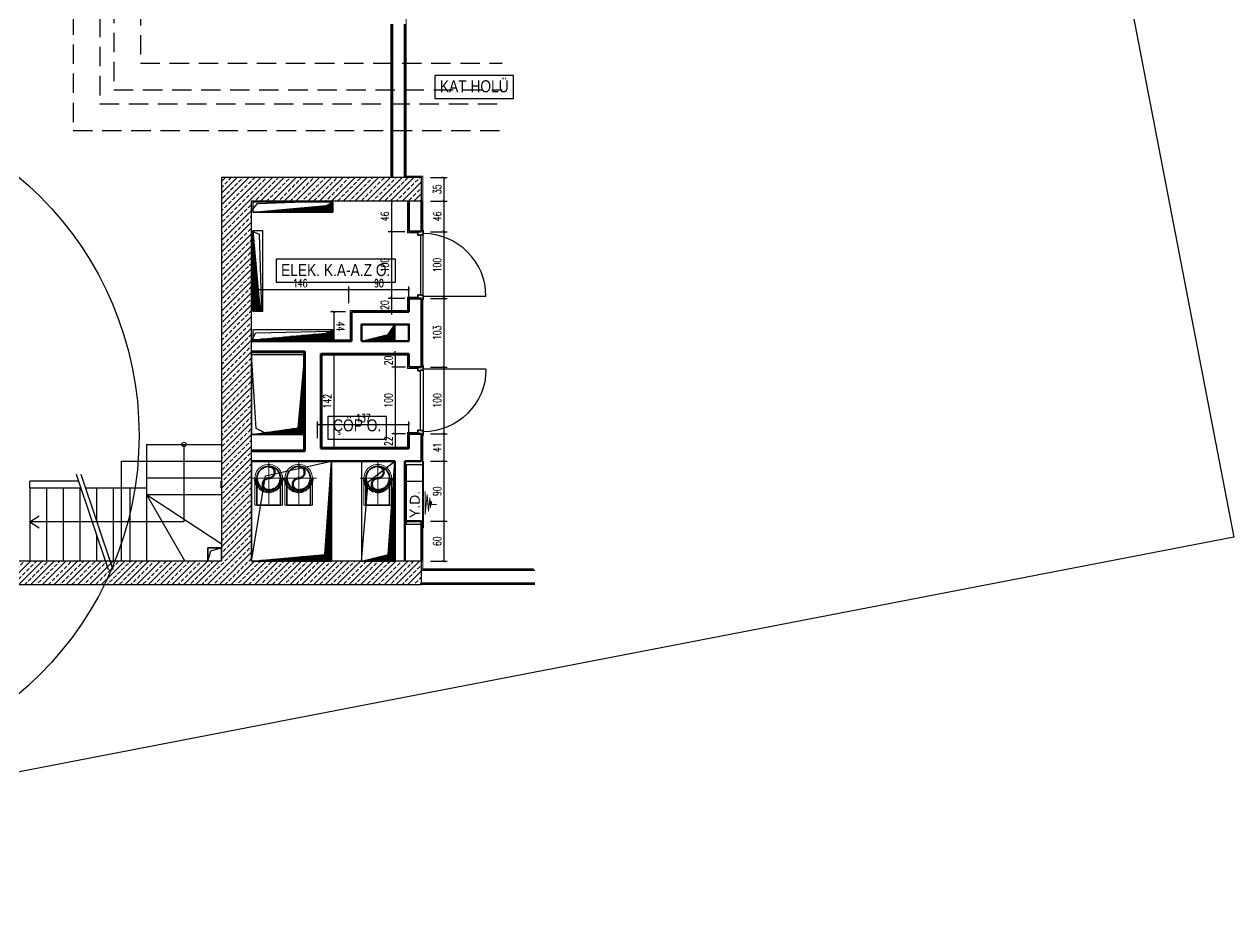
# Model space of a CAD drawing. Header units: centimetres. Extents: x 4942 to 11683, y -41622 to -36787.
# Drawn here: x 9869 to 11683, y -39882 to -38527 of the extents above; entities that cross this region are included whole.
import ezdxf
from ezdxf.enums import TextEntityAlignment as Align

# ---------------------------------------------------------------- set-up
doc = ezdxf.new("R2010")
doc.units = ezdxf.units.CM
doc.header["$LTSCALE"] = 0.75
doc.header["$MEASUREMENT"] = 0
for name, pattern in [('$0$HIDDEN', [0.375, 0.25, -0.125]), ('1.BLOK_ZK_TASIYICI$0$HIDDEN', [0.375, 0.25, -0.125]), ('B2-B3 CEKIRDEK$0$CEKIRDEK$0$CENTER2', [28.575, 19.05, -3.175, 3.175, -3.175]), ('B2-B3 CEKIRDEK$0$CEKIRDEK$0$HIDDEN2', [4.7625, 3.175, -1.5875])]:
    doc.linetypes.add(name, pattern=pattern)
for name, color, linetype in [('1.BLOK_ZK_TASIYICI$0$V-2_Beam_Above', 8, '1.BLOK_ZK_TASIYICI$0$HIDDEN'), ('A-Kasa', 30, 'Continuous'), ('A-Sac Kapı (100)', 233, 'Continuous'), ('A-Yazı', 85, 'Continuous'), ('A-Ölçü', 51, 'Continuous'), ('A_Bodrum Şaft', 240, 'Continuous'), ('B2-B3 CEKIRDEK$0$CEKIRDEK$0$V_DUVAR', 3, 'Continuous'), ('B2-B3 CEKIRDEK$0$CEKIRDEK$0$V_SAFT', 7, 'Continuous'), ('B3 CEKIRDEK$0$V-2_Wall', 4, 'Continuous'), ('BODRUM TASIYICILAR - B1$0$V-0_Hatch_Concrete', 252, 'Continuous'), ('EKİPMAN', 1, 'Continuous'), ('V-2_Column', 160, 'Continuous'), ('V-4_Plaster', 223, 'Continuous')]:
    doc.layers.add(name, color=color, linetype=linetype)
for name, color, linetype, lineweight in [('A-Bims Duvar', 162, 'Continuous', 40), ('A-Sıva', 71, 'Continuous', 15), ('B2-B3 CEKIRDEK$0$_MCH_FE_EQP', 3, 'Continuous', 25), ('B2-B3 CEKIRDEK$0$CEKIRDEK$0$G-Anno-Std-Hidd', 8, 'B2-B3 CEKIRDEK$0$CEKIRDEK$0$HIDDEN2', 50), ('B2-B3 CEKIRDEK$0$CEKIRDEK$0$H-Exhaust-G', 52, 'Continuous', 35), ('B2-B3 CEKIRDEK$0$CEKIRDEK$0$Z-AnnotationCenterLines-T', 10, 'B2-B3 CEKIRDEK$0$CEKIRDEK$0$CENTER2', 18), ('B2-B3 CEKIRDEK$0$CEKIRDEK$0$Z-AnnotationHiddenLines-T', 8, 'B2-B3 CEKIRDEK$0$CEKIRDEK$0$HIDDEN2', 50), ('YENİ DUVAR', 230, 'Continuous', 60)]:
    doc.layers.add(name, color=color, linetype=linetype, lineweight=lineweight)
doc.layers.add('B2-B3 CEKIRDEK$0$CEKIRDEK$0$G-Risr-Std-Nplt', color=7, linetype='Continuous', lineweight=18, plot=False)
doc.styles.add('$1$130919-TİP KAT PLANI$0$Standard', font='arial.ttf')
doc.styles.add('B2-B3 CEKIRDEK$0$mech', font='arial.ttf', dxfattribs={"height": 15})
doc.styles.add('dim', font='simplex.shx', dxfattribs={"width": 0.7})
doc.dimstyles.new('1_50', dxfattribs={"dimscale": 0, "dimtxt": 12, "dimasz": 4, "dimexe": 5, "dimexo": 5, "dimgap": 4, "dimtad": 1, "dimdec": 1, "dimrnd": 0.5, "dimzin": 12, "dimdsep": 46, "dimtxsty": 'dim', "dimblk": 'ARCHTICK', "dimcen": 2, "dimdle": 0.1, "dimclrd": 256, "dimclre": 256, "dimclrt": 256, "dimadec": 0, "dimazin": 0, "dimtfac": 0.05, "dimtdec": 1, "dimtix": 1, "dimtmove": 0, "dimatfit": 3, "dimldrblk": 'ARCHTICK', "dimfxl": 20, "dimfxlon": 1, "dimtolj": 1, "dimtzin": 0, "dimarcsym": 0})

# ---------------------------------------------------------------- blocks, each defined once
blk = doc.blocks.new('B2-B3 CEKIRDEK$0$CEKIRDEK$0$Aecb_Duct_Rnd_2Line_Exh_Drop')
at = {"layer": 'B2-B3 CEKIRDEK$0$CEKIRDEK$0$G-Anno-Std-Hidd'}
for centre, start, end in [((0, 0.5), 90, 270), ((0, -0.5), 270, 90)]:
    blk.add_arc(centre, 0.5, start, end, dxfattribs=at)
at = {"layer": 'B2-B3 CEKIRDEK$0$CEKIRDEK$0$G-Risr-Std-Nplt', "color": 0, "linetype": 'ByBlock', "lineweight": -2}
blk.add_circle((0, 0), 1, dxfattribs=at)
blk = doc.blocks.new('*U101')
at = {"layer": 'B2-B3 CEKIRDEK$0$CEKIRDEK$0$H-Exhaust-G', "color": 52, "linetype": 'Continuous', "lineweight": 35, "ltscale": 0.5, "extrusion": (0, 1, 0), "flags": 128}
for points in [[(-50, 178), (0, 178)], [(0, -178), (-50, -178)], [(-101, 178), (-50, 178)], [(-50, -178), (-101, -178)], [(-150, 178), (-101, 178)], [(-101, -178), (-150, -178)], [(-197, 178), (-150, 178)], [(-150, -178), (-197, -178)], [(-242, 178), (-197, 178)], [(-197, -178), (-242, -178)], [(-282, 178), (-242, 178)], [(-242, -178), (-282, -178)], [(-318, 178), (-282, 178)], [(-282, -178), (-318, -178)], [(-349, 178), (-318, 178)], [(-318, -178), (-349, -178)], [(-373, 178), (-349, 178)], [(-349, -178), (-373, -178)], [(-391, 178), (-373, 178)], [(-373, -178), (-391, -178)], [(-401, 178), (-391, 178)], [(-391, -178), (-401, -178)], [(-405, 178), (-401, 178)], [(-401, -178), (-405, -178)], [(-405, -178), (-442, -174), (-477, -162), (-509, -144), (-537, -119), (-559, -89), (-574, -55), (-582, -19), (-582, 19), (-574, 55), (-559, 89), (-537, 119), (-509, 144), (-477, 162), (-442, 174), (-405, 178)]]:
    blk.add_lwpolyline(points, dxfattribs=at)
at = {"layer": 'B2-B3 CEKIRDEK$0$CEKIRDEK$0$H-Exhaust-G', "color": 52, "linetype": 'Continuous', "lineweight": 18, "ltscale": 0.5, "extrusion": (0, 1, 0), "flags": 128}
for points in [[(-50, 208), (0, 208)], [(0, 208), (0, 178)], [(0, -208), (-50, -208)], [(0, -178), (0, -208)], [(-101, 208), (-50, 208)], [(-50, -208), (-101, -208)], [(-150, 208), (-101, 208)], [(-101, -208), (-150, -208)], [(-197, 208), (-150, 208)], [(-150, -208), (-197, -208)], [(-242, 208), (-197, 208)], [(-197, -208), (-242, -208)], [(-282, 208), (-242, 208)], [(-242, -208), (-282, -208)], [(-318, 208), (-282, 208)], [(-282, -208), (-318, -208)], [(-349, 208), (-318, 208)], [(-318, -208), (-349, -208)], [(-373, 208), (-349, 208)], [(-349, -208), (-373, -208)], [(-391, 208), (-373, 208)], [(-373, -208), (-391, -208)], [(-401, 208), (-391, 208)], [(-391, -208), (-401, -208)], [(-405, 208), (-401, 208)], [(-401, -208), (-405, -208)], [(-405, -208), (-443, -204), (-480, -193), (-514, -176), (-545, -153), (-571, -125), (-591, -92), (-605, -57), (-612, -19), (-612, 19), (-605, 57), (-591, 92), (-571, 125), (-545, 153), (-514, 176), (-480, 193), (-443, 204), (-405, 208)]]:
    blk.add_lwpolyline(points, dxfattribs=at)
at = {"layer": 'B2-B3 CEKIRDEK$0$CEKIRDEK$0$H-Exhaust-G', "color": 1, "linetype": 'Continuous', "lineweight": 35, "ltscale": 0.5, "extrusion": (0, 1, 0), "flags": 128}
blk.add_lwpolyline([(0, 178), (0, -178)], dxfattribs=at)
at = {"layer": 'B2-B3 CEKIRDEK$0$CEKIRDEK$0$Z-AnnotationCenterLines-T', "color": 10, "linetype": 'B2-B3 CEKIRDEK$0$CEKIRDEK$0$CENTER2', "lineweight": 18, "ltscale": 0.5, "extrusion": (0, 1, 0), "flags": 128}
for points in [[(0, 0), (-50, 0)], [(-405, 0), (-400, 0), (-384, 0), (-357, 0), (-322, 0), (-278, 0), (-228, 0), (-171, 0), (-112, 0), (-50, 0)], [(-139, 0), (-671, 0)], [(-405, -266), (-405, 266)]]:
    blk.add_lwpolyline(points, dxfattribs=at)
at = {"layer": 'B2-B3 CEKIRDEK$0$CEKIRDEK$0$Z-AnnotationHiddenLines-T', "color": 8, "linetype": 'B2-B3 CEKIRDEK$0$CEKIRDEK$0$HIDDEN2', "lineweight": 50, "ltscale": 0.5, "extrusion": (0, 1, 0), "flags": 128}
for points in [[(-405, -208), (-379, -206), (-341, -197), (-305, -182), (-273, -160), (-245, -132), (-223, -100), (-208, -64), (-199, -26), (-198, 13), (-204, 52), (-217, 88), (-237, 122), (-263, 151), (-294, 175), (-329, 193), (-366, 204), (-405, 208)], [(-405, -178), (-393, -177), (-357, -171), (-323, -158), (-293, -138), (-267, -112), (-247, -82), (-234, -48), (-228, -12), (-229, 24), (-238, 59), (-253, 92), (-275, 121), (-303, 145), (-334, 163), (-369, 174), (-405, 178)]]:
    blk.add_lwpolyline(points, dxfattribs=at)
at = {"layer": 'B2-B3 CEKIRDEK$0$CEKIRDEK$0$H-Exhaust-G', "color": 52, "linetype": 'Continuous', "lineweight": 35, "ltscale": 0.5, "extrusion": (-1.1e-15, 1, 0), "xscale": 177.499998225, "yscale": 177.499998225, "zscale": 177.499998225, "rotation": 90}
blk.add_blockref('B2-B3 CEKIRDEK$0$CEKIRDEK$0$Aecb_Duct_Rnd_2Line_Exh_Drop', (-405, 0), dxfattribs=at)
blk = doc.blocks.new('*U100')
h = blk.add_hatch()
h.set_pattern_fill('ANSI31', color=256, scale=0.25, angle=225)
h.set_pattern_definition([(270, (-67.0763, 66.63035), (0.79375, -2e-16), [])])
h.paths.add_polyline_path([(15, 0), (5, 110), (0, 120), (15, 120)])
blk.add_lwpolyline([(0, 0), (15, 0), (15, 120), (0, 120)], close=True)
blk.add_lwpolyline([(15, 0), (5, 110), (0, 120), (15, 120), (15, 0, -2.414349)], format="xyb")
blk = doc.blocks.new('*U99')
h = blk.add_hatch()
h.set_pattern_fill('ANSI31', color=256, scale=0.25, angle=225)
h.set_pattern_definition([(270, (37.9237, 26.63035), (0.79375, -2e-16), [])])
h.paths.add_polyline_path([(120, 0), (110, 70), (0, 80), (120, 80)])
blk.add_lwpolyline([(0, 0), (120, 0), (120, 80), (0, 80)], close=True)
blk.add_lwpolyline([(120, 0), (110, 70), (0, 80), (120, 80), (120, 0, -2.414349)], format="xyb")
blk = doc.blocks.new('*U97')
h = blk.add_hatch()
h.set_pattern_fill('ANSI31', color=256, scale=0.25, angle=225)
h.set_pattern_definition([(270, (67.9237, 66.63444), (0.79375, -2e-16), [])])
h.paths.add_polyline_path([(150, 0), (140, 110), (0, 120), (150, 120)])
blk.add_lwpolyline([(0, 0), (150, 0), (150, 120), (0, 120)], close=True)
blk.add_lwpolyline([(150, 0), (140, 110), (0, 120), (150, 120), (150, 0, -2.414349)], format="xyb")
blk = doc.blocks.new('*U94')
h = blk.add_hatch()
h.set_pattern_fill('ANSI31', color=256, scale=0.25, angle=225)
h.set_pattern_definition([(270, (-67.0763, 66.6325), (0.79375, -2e-16), [])])
h.paths.add_polyline_path([(15, 0), (5, 110), (0, 120), (15, 120)])
blk.add_lwpolyline([(0, 0), (15, 0), (15, 120), (0, 120)], close=True)
blk.add_lwpolyline([(15, 0), (5, 110), (0, 120), (15, 120), (15, 0, -2.414349)], format="xyb")
blk = doc.blocks.new('*U98')
h = blk.add_hatch()
h.set_pattern_fill('ANSI31', color=256, scale=0.25, angle=225)
h.set_pattern_definition([(270, (67.92556, -3.37375), (0.79375, -2e-16), [])])
h.paths.add_polyline_path([(150, 0), (140, 40), (0, 50), (150, 50)])
blk.add_lwpolyline([(0, 0), (150, 0), (150, 50), (0, 50)], close=True)
blk.add_lwpolyline([(150, 0), (140, 40), (0, 50), (150, 50), (150, 0, -2.414349)], format="xyb")
blk = doc.blocks.new('*U107')
at = {"color": 0}
blk.add_line((300, -245), (300, 0), dxfattribs=at)
at = {"color": 0, "lineweight": 9}
blk.add_lwpolyline([(650, 201), (650, 151), (650, 131), (600, 122), (700, 114), (550, 101), (750, 83), (500, 61), (800, 35), (456, 35)], dxfattribs=at)
at = {"color": 0}
for points in [[(0, 0), (0, 5), (1000, 5), (1000, 0)], [(50, -245), (50, 0), (950, 0), (950, -245)]]:
    blk.add_lwpolyline(points, close=True, dxfattribs=at)
at = {"color": 0, "style": 'B2-B3 CEKIRDEK$0$mech'}
blk.add_text('Y.D.', height=150, rotation=180, dxfattribs=at).set_placement((650, -122), align=Align.MIDDLE)
blk = doc.blocks.new('*U96')
h = blk.add_hatch()
h.set_pattern_fill('ANSI31', color=256, scale=0.25, angle=225)
h.set_pattern_definition([(270, (-57.0763, -3.36965), (0.79375, -2e-16), [])])
h.paths.add_polyline_path([(25, 0), (15, 40), (0, 50), (25, 50)])
blk.add_lwpolyline([(0, 0), (25, 0), (25, 50), (0, 50)], close=True)
blk.add_lwpolyline([(25, 0), (15, 40), (0, 50), (25, 50), (25, 0, -2.414349)], format="xyb")
blk = doc.blocks.new('sac kapı (100)')
at = {"layer": 'A-Kasa', "ltscale": 7, "elevation": 0}
blk.add_lwpolyline([(32053, -36270.3), (32053, -36270.2), (32052.3, -36270.2), (32052.3, -36267.8), (32054.8, -36267.8, 0.688247), (32055.7, -36267.8), (32055.8, -36267.8), (32056, -36267.8, 0.688247), (32056.9, -36267.8), (32058.8, -36267.8), (32058.8, -36268.3), (32059.3, -36268.3), (32059.3, -36272.1), (32060.1, -36272.1), (32060.1, -36275.8), (32054.7, -36275.8), (32054.7, -36275.1), (32054.6, -36275.1), (32054.6, -36275.9), (32060.1, -36275.9), (32060.1, -36272.1), (32059.3, -36272.1), (32059.3, -36268.3), (32058.8, -36268.3), (32058.8, -36267.8), (32056.8, -36267.8, -0.75), (32056, -36267.8), (32055.8, -36267.8), (32055.6, -36267.8, -0.75), (32054.8, -36267.8), (32052.2, -36267.8), (32052.2, -36270.3), (32053, -36270.3)], format="xyb", dxfattribs=at)
at = {"layer": 'A-Kasa', "ltscale": 7}
blk.add_lwpolyline([(32156.2, -36270.3), (32156.2, -36270.2), (32157, -36270.2), (32157, -36267.8), (32154.5, -36267.8, -0.688247), (32153.6, -36267.8), (32153.4, -36267.8), (32153.3, -36267.8, -0.688247), (32152.4, -36267.8), (32150.5, -36267.8), (32150.5, -36268.3), (32150, -36268.3), (32150, -36272.1), (32149.2, -36272.1), (32149.2, -36275.8), (32154.6, -36275.8), (32154.6, -36275.1), (32154.6, -36275.1), (32154.6, -36275.9), (32149.1, -36275.9), (32149.1, -36272.1), (32149.9, -36272.1), (32149.9, -36268.3), (32150.4, -36268.3), (32150.4, -36267.8), (32152.4, -36267.8, 0.75), (32153.2, -36267.8), (32153.4, -36267.8), (32153.6, -36267.8, 0.75), (32154.4, -36267.8), (32157, -36267.8), (32157, -36270.3), (32156.2, -36270.3)], format="xyb", dxfattribs=at)
at = {"layer": 'A-Sac Kapı (100)'}
blk.add_lwpolyline([(32151.6, -36173.8), (32151.6, -36267.8)], dxfattribs=at)
blk.add_lwpolyline([(32149.9, -36267.8), (32059.3, -36267.8), (32059.3, -36272.1), (32149.9, -36272.1)], close=True, dxfattribs=at)
blk.add_arc((32151.6, -36267.8), 94, 90, 180, dxfattribs=at)
blk = doc.blocks.new('_ArchTick')
at = {"color": 0, "linetype": 'ByBlock', "const_width": 0.15}
blk.add_lwpolyline([(-0.5, -0.5), (0.5, 0.5)], dxfattribs=at)
blk = doc.blocks.new('*D121')
at = {"layer": 'A-Ölçü', "lineweight": -2, "transparency": 16777216}
for p, q in [((10439.7, -38792.1), (10414.7, -38792.1)), ((10419.7, -38792), (10419.7, -38838.2)), ((10439.7, -38838.1), (10414.7, -38838.1))]:
    blk.add_line(p, q, dxfattribs=at)
at = {"layer": 'Defpoints', "color": 0, "transparency": 16777216}
for p in [(10446, -38792.1), (10419.7, -38838.1), (10446, -38838.1)]:
    blk.add_point(p, dxfattribs=at)
at = {"layer": 'A-Ölçü', "lineweight": -2, "transparency": 16777216, "xscale": 4, "yscale": 4, "zscale": 4}
for p, rotation in [((10419.7, -38792.1), 90), ((10419.7, -38838.1), 270)]:
    blk.add_blockref('_ArchTick', p, dxfattribs=dict(at, rotation=rotation))
at = {"layer": 'A-Ölçü', "transparency": 16777216, "insert": (10409.7, -38815.1), "char_height": 12, "attachment_point": 5, "rotation": 90, "style": 'dim'}
blk.add_mtext('\\A1;46', dxfattribs=at)
blk = doc.blocks.new('*D122')
at = {"layer": 'A-Ölçü', "lineweight": -2, "transparency": 16777216}
for p, q in [((10439.7, -38838.1), (10414.7, -38838.1)), ((10419.7, -38838), (10419.7, -38938.2)), ((10439.7, -38938.1), (10414.7, -38938.1))]:
    blk.add_line(p, q, dxfattribs=at)
at = {"layer": 'Defpoints', "color": 0, "transparency": 16777216}
for p in [(10446, -38838.1), (10419.7, -38938.1), (10446, -38938.1)]:
    blk.add_point(p, dxfattribs=at)
at = {"layer": 'A-Ölçü', "lineweight": -2, "transparency": 16777216, "xscale": 4, "yscale": 4, "zscale": 4}
for p, rotation in [((10419.7, -38838.1), 90), ((10419.7, -38938.1), 270)]:
    blk.add_blockref('_ArchTick', p, dxfattribs=dict(at, rotation=rotation))
at = {"layer": 'A-Ölçü', "transparency": 16777216, "insert": (10409.7, -38888.1), "char_height": 12, "attachment_point": 5, "rotation": 90, "style": 'dim'}
blk.add_mtext('\\A1;100', dxfattribs=at)
blk = doc.blocks.new('*D123')
at = {"layer": 'A-Ölçü', "lineweight": -2, "transparency": 16777216}
for p, q in [((10439.7, -38938.1), (10414.7, -38938.1)), ((10419.7, -38938.1), (10419.7, -38934.1)), ((10419.7, -38938.1), (10419.7, -38958.1)), ((10439.7, -38958.1), (10414.7, -38958.1)), ((10419.7, -38958.1), (10419.7, -38962.1))]:
    blk.add_line(p, q, dxfattribs=at)
at = {"layer": 'Defpoints', "color": 0, "transparency": 16777216}
for p in [(10446, -38938.1), (10419.7, -38958.1), (10446, -38958.1, 0)]:
    blk.add_point(p, dxfattribs=at)
at = {"layer": 'A-Ölçü', "lineweight": -2, "transparency": 16777216, "xscale": 4, "yscale": 4, "zscale": 4}
for p, rotation in [((10419.7, -38938.1), 270), ((10419.7, -38958.1), 90)]:
    blk.add_blockref('_ArchTick', p, dxfattribs=dict(at, rotation=rotation))
at = {"layer": 'A-Ölçü', "transparency": 16777216, "insert": (10409.7, -38948.1), "char_height": 12, "attachment_point": 5, "rotation": 90, "style": 'dim'}
blk.add_mtext('\\A1;20', dxfattribs=at)
blk = doc.blocks.new('*D124')
at = {"layer": 'A-Ölçü', "lineweight": -2, "transparency": 16777216}
for p, q in [((10446.1, -38925.5), (10355.9, -38925.5)), ((10356, -38945.5), (10356, -38920.5)), ((10446, -38945.5), (10446, -38920.5))]:
    blk.add_line(p, q, dxfattribs=at)
at = {"layer": 'Defpoints', "color": 0, "transparency": 16777216}
for p in [(10356, -38925.5), (10356, -38958.1), (10446, -38958.1, 0)]:
    blk.add_point(p, dxfattribs=at)
at = {"layer": 'A-Ölçü', "lineweight": -2, "transparency": 16777216, "xscale": 4, "yscale": 4, "zscale": 4, "rotation": 180}
blk.add_blockref('_ArchTick', (10356, -38925.5), dxfattribs=at)
at = {"layer": 'A-Ölçü', "lineweight": -2, "transparency": 16777216, "xscale": 4, "yscale": 4, "zscale": 4}
blk.add_blockref('_ArchTick', (10446, -38925.5), dxfattribs=at)
at = {"layer": 'A-Ölçü', "transparency": 16777216, "insert": (10401, -38915.5), "char_height": 12, "attachment_point": 5, "style": 'dim'}
blk.add_mtext('\\A1;90', dxfattribs=at)
blk = doc.blocks.new('*D125')
at = {"layer": 'A-Ölçü', "lineweight": -2, "transparency": 16777216}
for p, q in [((10351, -38958.1), (10328.5, -38958.1)), ((10333.5, -38958), (10333.5, -39002.2)), ((10351, -39002.1), (10328.5, -39002.1))]:
    blk.add_line(p, q, dxfattribs=at)
at = {"layer": 'Defpoints', "color": 0, "transparency": 16777216}
for p in [(10356, -38958.1, 0), (10333.5, -39002.1), (10356, -39002.1)]:
    blk.add_point(p, dxfattribs=at)
at = {"layer": 'A-Ölçü', "lineweight": -2, "transparency": 16777216, "xscale": 4, "yscale": 4, "zscale": 4}
for p, rotation in [((10333.5, -38958.1), 90.00272564922035), ((10333.5, -39002.1), 270.0027256492204)]:
    blk.add_blockref('_ArchTick', p, dxfattribs=dict(at, rotation=rotation))
at = {"layer": 'A-Ölçü', "transparency": 16777216, "insert": (10343.5, -38980.1), "char_height": 12, "attachment_point": 5, "rotation": 270.0027, "style": 'dim'}
blk.add_mtext('\\A1;44', dxfattribs=at)
blk = doc.blocks.new('*D126')
at = {"layer": 'A-Ölçü', "lineweight": -2, "transparency": 16777216}
for p, q in [((10356.1, -38925.5), (10209.9, -38925.5)), ((10210, -38945.5), (10210, -38920.5)), ((10356, -38945.5), (10356, -38920.5))]:
    blk.add_line(p, q, dxfattribs=at)
at = {"layer": 'Defpoints', "color": 0, "transparency": 16777216}
for p in [(10210, -38925.5), (10210, -39002.1), (10356, -39002.1)]:
    blk.add_point(p, dxfattribs=at)
at = {"layer": 'A-Ölçü', "lineweight": -2, "transparency": 16777216, "xscale": 4, "yscale": 4, "zscale": 4, "rotation": 180}
blk.add_blockref('_ArchTick', (10210, -38925.5), dxfattribs=at)
at = {"layer": 'A-Ölçü', "lineweight": -2, "transparency": 16777216, "xscale": 4, "yscale": 4, "zscale": 4}
blk.add_blockref('_ArchTick', (10356, -38925.5), dxfattribs=at)
at = {"layer": 'A-Ölçü', "transparency": 16777216, "insert": (10283, -38915.5), "char_height": 12, "attachment_point": 5, "style": 'dim'}
blk.add_mtext('\\A1;146', dxfattribs=at)
blk = doc.blocks.new('*D127')
at = {"layer": 'A-Ölçü', "lineweight": -2, "transparency": 16777216}
for p, q in [((10478.3, -38757.1), (10503.3, -38757.1)), ((10498.3, -38757), (10498.3, -38792.2)), ((10478.3, -38792.1), (10503.3, -38792.1))]:
    blk.add_line(p, q, dxfattribs=at)
at = {"layer": 'Defpoints', "color": 0, "transparency": 16777216}
for p in [(10465, -38757.1), (10465, -38792.1), (10498.3, -38792.1)]:
    blk.add_point(p, dxfattribs=at)
at = {"layer": 'A-Ölçü', "lineweight": -2, "transparency": 16777216, "xscale": 4, "yscale": 4, "zscale": 4}
for p, rotation in [((10498.3, -38757.1), 90), ((10498.3, -38792.1), 270)]:
    blk.add_blockref('_ArchTick', p, dxfattribs=dict(at, rotation=rotation))
at = {"layer": 'A-Ölçü', "transparency": 16777216, "insert": (10488.3, -38774.6), "char_height": 12, "attachment_point": 5, "rotation": 90, "style": 'dim'}
blk.add_mtext('\\A1;35', dxfattribs=at)
blk = doc.blocks.new('*D128')
at = {"layer": 'A-Ölçü', "lineweight": -2, "transparency": 16777216}
for p, q in [((10478.3, -38792.1), (10503.3, -38792.1)), ((10498.3, -38792), (10498.3, -38838.2)), ((10478.3, -38838.1), (10503.3, -38838.1))]:
    blk.add_line(p, q, dxfattribs=at)
at = {"layer": 'Defpoints', "color": 0, "transparency": 16777216}
for p in [(10465, -38792.1), (10465, -38838.1), (10498.3, -38838.1)]:
    blk.add_point(p, dxfattribs=at)
at = {"layer": 'A-Ölçü', "lineweight": -2, "transparency": 16777216, "xscale": 4, "yscale": 4, "zscale": 4}
for p, rotation in [((10498.3, -38792.1), 90), ((10498.3, -38838.1), 270)]:
    blk.add_blockref('_ArchTick', p, dxfattribs=dict(at, rotation=rotation))
at = {"layer": 'A-Ölçü', "transparency": 16777216, "insert": (10488.3, -38815.1), "char_height": 12, "attachment_point": 5, "rotation": 90, "style": 'dim'}
blk.add_mtext('\\A1;46', dxfattribs=at)
blk = doc.blocks.new('*D129')
at = {"layer": 'A-Ölçü', "lineweight": -2, "transparency": 16777216}
for p, q in [((10478.3, -38838.1), (10503.3, -38838.1)), ((10498.3, -38838), (10498.3, -38938.2)), ((10478.3, -38938.1), (10503.3, -38938.1))]:
    blk.add_line(p, q, dxfattribs=at)
at = {"layer": 'Defpoints', "color": 0, "transparency": 16777216}
for p in [(10465, -38838.1), (10465, -38938.1), (10498.3, -38938.1)]:
    blk.add_point(p, dxfattribs=at)
at = {"layer": 'A-Ölçü', "lineweight": -2, "transparency": 16777216, "xscale": 4, "yscale": 4, "zscale": 4}
for p, rotation in [((10498.3, -38838.1), 90), ((10498.3, -38938.1), 270)]:
    blk.add_blockref('_ArchTick', p, dxfattribs=dict(at, rotation=rotation))
at = {"layer": 'A-Ölçü', "transparency": 16777216, "insert": (10488.3, -38888.1), "char_height": 12, "attachment_point": 5, "rotation": 90, "style": 'dim'}
blk.add_mtext('\\A1;100', dxfattribs=at)
blk = doc.blocks.new('*D130')
at = {"layer": 'A-Ölçü', "lineweight": -2, "transparency": 16777216}
for p, q in [((10478.3, -38938.1), (10503.3, -38938.1)), ((10498.3, -38938), (10498.3, -39041.2)), ((10478.3, -39041.1), (10503.3, -39041.1))]:
    blk.add_line(p, q, dxfattribs=at)
at = {"layer": 'Defpoints', "color": 0, "transparency": 16777216}
for p in [(10465, -38938.1), (10465, -39041.1), (10498.3, -39041.1)]:
    blk.add_point(p, dxfattribs=at)
at = {"layer": 'A-Ölçü', "lineweight": -2, "transparency": 16777216, "xscale": 4, "yscale": 4, "zscale": 4}
for p, rotation in [((10498.3, -38938.1), 90), ((10498.3, -39041.1), 270)]:
    blk.add_blockref('_ArchTick', p, dxfattribs=dict(at, rotation=rotation))
at = {"layer": 'A-Ölçü', "transparency": 16777216, "insert": (10488.3, -38989.6), "char_height": 12, "attachment_point": 5, "rotation": 90, "style": 'dim'}
blk.add_mtext('\\A1;103', dxfattribs=at)
blk = doc.blocks.new('*D131')
at = {"layer": 'A-Ölçü', "lineweight": -2, "transparency": 16777216}
for p, q in [((10478.3, -39041.1), (10503.3, -39041.1)), ((10498.3, -39041), (10498.3, -39141.2)), ((10478.3, -39141.1), (10503.3, -39141.1))]:
    blk.add_line(p, q, dxfattribs=at)
at = {"layer": 'Defpoints', "color": 0, "transparency": 16777216}
for p in [(10465, -39041.1), (10465, -39141.1), (10498.3, -39141.1)]:
    blk.add_point(p, dxfattribs=at)
at = {"layer": 'A-Ölçü', "lineweight": -2, "transparency": 16777216, "xscale": 4, "yscale": 4, "zscale": 4}
for p, rotation in [((10498.3, -39041.1), 90), ((10498.3, -39141.1), 270)]:
    blk.add_blockref('_ArchTick', p, dxfattribs=dict(at, rotation=rotation))
at = {"layer": 'A-Ölçü', "transparency": 16777216, "insert": (10488.3, -39091.1), "char_height": 12, "attachment_point": 5, "rotation": 90, "style": 'dim'}
blk.add_mtext('\\A1;100', dxfattribs=at)
blk = doc.blocks.new('*D132')
at = {"layer": 'A-Ölçü', "lineweight": -2, "transparency": 16777216}
for p, q in [((10478.3, -39141.1), (10503.3, -39141.1)), ((10498.3, -39141), (10498.3, -39182.2)), ((10478.3, -39182.1), (10503.3, -39182.1))]:
    blk.add_line(p, q, dxfattribs=at)
at = {"layer": 'Defpoints', "color": 0, "transparency": 16777216}
for p in [(10465, -39141.1), (10465, -39182.1), (10498.3, -39182.1)]:
    blk.add_point(p, dxfattribs=at)
at = {"layer": 'A-Ölçü', "lineweight": -2, "transparency": 16777216, "xscale": 4, "yscale": 4, "zscale": 4}
for p, rotation in [((10498.3, -39141.1), 90), ((10498.3, -39182.1), 270)]:
    blk.add_blockref('_ArchTick', p, dxfattribs=dict(at, rotation=rotation))
at = {"layer": 'A-Ölçü', "transparency": 16777216, "insert": (10488.3, -39161.6), "char_height": 12, "attachment_point": 5, "rotation": 90, "style": 'dim'}
blk.add_mtext('\\A1;41', dxfattribs=at)
blk = doc.blocks.new('*D133')
at = {"layer": 'A-Ölçü', "lineweight": -2, "transparency": 16777216}
for p, q in [((10478.3, -39182.1), (10503.3, -39182.1)), ((10498.3, -39182), (10498.3, -39272.2)), ((10478.3, -39272.1), (10503.3, -39272.1))]:
    blk.add_line(p, q, dxfattribs=at)
at = {"layer": 'Defpoints', "color": 0, "transparency": 16777216}
for p in [(10465, -39182.1), (10465, -39272.1, 0), (10498.3, -39272.1)]:
    blk.add_point(p, dxfattribs=at)
at = {"layer": 'A-Ölçü', "lineweight": -2, "transparency": 16777216, "xscale": 4, "yscale": 4, "zscale": 4}
for p, rotation in [((10498.3, -39182.1), 90), ((10498.3, -39272.1), 270)]:
    blk.add_blockref('_ArchTick', p, dxfattribs=dict(at, rotation=rotation))
at = {"layer": 'A-Ölçü', "transparency": 16777216, "insert": (10488.3, -39227.1), "char_height": 12, "attachment_point": 5, "rotation": 90, "style": 'dim'}
blk.add_mtext('\\A1;90', dxfattribs=at)
blk = doc.blocks.new('*D134')
at = {"layer": 'A-Ölçü', "lineweight": -2, "transparency": 16777216}
for p, q in [((10441, -39021.1), (10420.2, -39021.1)), ((10425.2, -39021.1), (10425.2, -39017.1)), ((10425.2, -39021.1), (10425.2, -39041.1)), ((10441, -39041.1), (10420.2, -39041.1)), ((10425.2, -39041.1), (10425.2, -39045.1))]:
    blk.add_line(p, q, dxfattribs=at)
at = {"layer": 'Defpoints', "color": 0, "transparency": 16777216}
for p in [(10446, -39021.1, 0), (10425.2, -39041.1), (10446, -39041.1)]:
    blk.add_point(p, dxfattribs=at)
at = {"layer": 'A-Ölçü', "lineweight": -2, "transparency": 16777216, "xscale": 4, "yscale": 4, "zscale": 4}
for p, rotation in [((10425.2, -39021.1), 270), ((10425.2, -39041.1), 90)]:
    blk.add_blockref('_ArchTick', p, dxfattribs=dict(at, rotation=rotation))
at = {"layer": 'A-Ölçü', "transparency": 16777216, "insert": (10415.2, -39031.1), "char_height": 12, "attachment_point": 5, "rotation": 90, "style": 'dim'}
blk.add_mtext('\\A1;20', dxfattribs=at)
blk = doc.blocks.new('*D135')
at = {"layer": 'A-Ölçü', "lineweight": -2, "transparency": 16777216}
for p, q in [((10441, -39041.1), (10420.2, -39041.1)), ((10425.2, -39041), (10425.2, -39141.2)), ((10441, -39141.1), (10420.2, -39141.1))]:
    blk.add_line(p, q, dxfattribs=at)
at = {"layer": 'Defpoints', "color": 0, "transparency": 16777216}
for p in [(10446, -39041.1), (10425.2, -39141.1), (10446, -39141.1)]:
    blk.add_point(p, dxfattribs=at)
at = {"layer": 'A-Ölçü', "lineweight": -2, "transparency": 16777216, "xscale": 4, "yscale": 4, "zscale": 4}
for p, rotation in [((10425.2, -39041.1), 90), ((10425.2, -39141.1), 270)]:
    blk.add_blockref('_ArchTick', p, dxfattribs=dict(at, rotation=rotation))
at = {"layer": 'A-Ölçü', "transparency": 16777216, "insert": (10415.2, -39091.1), "char_height": 12, "attachment_point": 5, "rotation": 90, "style": 'dim'}
blk.add_mtext('\\A1;100', dxfattribs=at)
blk = doc.blocks.new('*D136')
at = {"layer": 'A-Ölçü', "lineweight": -2, "transparency": 16777216}
for p, q in [((10441, -39141.1), (10420.2, -39141.1)), ((10425.2, -39141), (10425.2, -39163.2)), ((10441, -39163.1), (10420.2, -39163.1))]:
    blk.add_line(p, q, dxfattribs=at)
at = {"layer": 'Defpoints', "color": 0, "transparency": 16777216}
for p in [(10446, -39141.1), (10425.2, -39163.1), (10446, -39163.1)]:
    blk.add_point(p, dxfattribs=at)
at = {"layer": 'A-Ölçü', "lineweight": -2, "transparency": 16777216, "xscale": 4, "yscale": 4, "zscale": 4}
for p, rotation in [((10425.2, -39141.1), 90), ((10425.2, -39163.1), 270)]:
    blk.add_blockref('_ArchTick', p, dxfattribs=dict(at, rotation=rotation))
at = {"layer": 'A-Ölçü', "transparency": 16777216, "insert": (10415.2, -39152.1), "char_height": 12, "attachment_point": 5, "rotation": 90, "style": 'dim'}
blk.add_mtext('\\A1;22', dxfattribs=at)
blk = doc.blocks.new('*D137')
at = {"layer": 'A-Ölçü', "lineweight": -2, "transparency": 16777216}
for p, q in [((10309, -39147.6), (10309, -39122.6)), ((10446, -39147.6), (10446, -39122.6)), ((10446.1, -39127.6), (10308.9, -39127.6))]:
    blk.add_line(p, q, dxfattribs=at)
at = {"layer": 'Defpoints', "color": 0, "transparency": 16777216}
for p in [(10309, -39127.6), (10309, -39163.1), (10446, -39163.1)]:
    blk.add_point(p, dxfattribs=at)
at = {"layer": 'A-Ölçü', "lineweight": -2, "transparency": 16777216, "xscale": 4, "yscale": 4, "zscale": 4}
for p, rotation in [((10309, -39127.6), 179.9999999999969), ((10446, -39127.6), 359.999999999997)]:
    blk.add_blockref('_ArchTick', p, dxfattribs=dict(at, rotation=rotation))
at = {"layer": 'A-Ölçü', "transparency": 16777216, "insert": (10377.5, -39117.6), "char_height": 12, "attachment_point": 5, "style": 'dim'}
blk.add_mtext('\\A1;137', dxfattribs=at)
blk = doc.blocks.new('*D138')
at = {"layer": 'A-Ölçü', "lineweight": -2, "transparency": 16777216}
for p, q in [((10314, -39021.1), (10338.6, -39021.1)), ((10333.6, -39021), (10333.6, -39163.2)), ((10314, -39163.1), (10338.6, -39163.1))]:
    blk.add_line(p, q, dxfattribs=at)
at = {"layer": 'Defpoints', "color": 0, "transparency": 16777216}
for p in [(10309, -39021.1, 0), (10309, -39163.1), (10333.6, -39163.1)]:
    blk.add_point(p, dxfattribs=at)
at = {"layer": 'A-Ölçü', "lineweight": -2, "transparency": 16777216, "xscale": 4, "yscale": 4, "zscale": 4}
for p, rotation in [((10333.6, -39021.1), 90), ((10333.6, -39163.1), 270)]:
    blk.add_blockref('_ArchTick', p, dxfattribs=dict(at, rotation=rotation))
at = {"layer": 'A-Ölçü', "transparency": 16777216, "insert": (10323.6, -39092.1), "char_height": 12, "attachment_point": 5, "rotation": 90, "style": 'dim'}
blk.add_mtext('\\A1;142', dxfattribs=at)
blk = doc.blocks.new('*D139')
at = {"layer": 'A-Ölçü', "lineweight": -2, "transparency": 16777216}
for p, q in [((10478.3, -39272.1), (10503.3, -39272.1)), ((10498.3, -39272), (10498.3, -39332.2)), ((10478.3, -39332.1), (10503.3, -39332.1))]:
    blk.add_line(p, q, dxfattribs=at)
at = {"layer": 'Defpoints', "color": 0, "transparency": 16777216}
for p in [(10465, -39272.1, 0), (10465, -39332.1), (10498.3, -39332.1)]:
    blk.add_point(p, dxfattribs=at)
at = {"layer": 'A-Ölçü', "lineweight": -2, "transparency": 16777216, "xscale": 4, "yscale": 4, "zscale": 4}
for p, rotation in [((10498.3, -39272.1), 90), ((10498.3, -39332.1), 270)]:
    blk.add_blockref('_ArchTick', p, dxfattribs=dict(at, rotation=rotation))
at = {"layer": 'A-Ölçü', "transparency": 16777216, "insert": (10488.3, -39302.1), "char_height": 12, "attachment_point": 5, "rotation": 90, "style": 'dim'}
blk.add_mtext('\\A1;60', dxfattribs=at)

msp = doc.modelspace()

# ---------------------------------------------------------------- hatches: boundary and pattern name
at = {"layer": 'BODRUM TASIYICILAR - B1$0$V-0_Hatch_Concrete'}
h = msp.add_hatch(dxfattribs=at)
h.set_pattern_fill('JIS_STN_2.5', color=256, scale=5)
h.set_pattern_definition([(45, (-61560.643, 1075.401), (-8.8388348, 8.8388348), []), (45, (-61551.818, 1075.401), (-8.8388348, 8.8388348), [6, -2.5])])
h.paths.add_polyline_path([(10465, -38757.05), (10165, -38757.05), (10165, -39332.05), (9690, -39332.05), (9690, -39367.05), (10465, -39367.05), (10465, -39332.05), (10210, -39332.05), (10210, -38792.05), (10465, -38792.05)])

# ---------------------------------------------------------------- linework, layer by layer
at = {"linetype": '$0$HIDDEN', "ltscale": 155}
for points in [[(9249.13, -37668.52), (9249.13, -37860), (9942.47, -37860), (9942.47, -38686.51), (10585.62, -38686.51)], [(9289.13, -37668.52), (9289.13, -37820), (9982.47, -37820), (9982.47, -38646.51), (10585.62, -38646.51)], [(9310.21, -37668.52), (9310.21, -37798.92), (10003.56, -37798.92), (10003.56, -38625.43), (10585.62, -38625.43)], [(9350.21, -37668.52), (9350.21, -37758.92), (10043.56, -37758.92), (10043.56, -38585.43), (10585.62, -38585.43)]]:
    msp.add_lwpolyline(points, dxfattribs=at)
msp.add_lwpolyline([(10015, -39332.05), (10015, -39182.05), (10165, -39182.05)])
at = {"layer": '1.BLOK_ZK_TASIYICI$0$V-2_Beam_Above', "color": 1, "linetype": 'ByBlock'}
msp.add_lwpolyline([(11253.91, -37074.1), (11682.94, -39296.18), (8650.65, -39881.65), (8221.61, -37659.57)], close=True, dxfattribs=at)
at = {"layer": 'A-Bims Duvar'}
for points in [[(10210, -39017.05), (10290, -39017.05)], [(10290, -39017.05), (10290, -39167.05)], [(10210, -39167.05), (10290, -39167.05)]]:
    msp.add_lwpolyline(points, dxfattribs=at)
at = {"layer": 'A-Sıva'}
for p, q in [((10442, -38529.05), (10442, -38444.55)), ((10419, -38757.05), (10419, -38527.05)), ((10442, -38755.05), (10442, -38529.05)), ((10467, -38755.05), (10442, -38755.05)), ((10467, -38835.65), (10467, -38755.05)), ((10444, -38840.05), (10444, -38794.05)), ((10459.4, -38840.05), (10444, -38840.05)), ((10459.4, -38936.05), (10444, -38936.05)), ((10444, -38936.05), (10444, -38956.05)), ((10467, -39038.65), (10467, -38940.45)), ((10444, -38956.05), (10358, -38956.05)), ((10358, -38956.05), (10358, -39000.05)), ((10358, -39000.05), (10212, -39000.05)), ((10467, -39344.05), (10467, -39143.45))]:
    msp.add_line(p, q, dxfattribs=at)
for points in [[(10210, -39019.05), (10288, -39019.05)], [(10288, -39019.05), (10288, -39165.05)], [(10316, -39023.05), (10316, -39161.05)], [(10316, -39023.05), (10444, -39023.05)], [(10444, -39023.05), (10444, -39043.05), (10459.4, -39043.05)], [(10444, -39139.05), (10444, -39161.05)], [(10444, -39139.05), (10459.4, -39139.05)], [(10316, -39161.05), (10444, -39161.05)], [(10210, -39165.05), (10288, -39165.05)]]:
    msp.add_lwpolyline(points, dxfattribs=at)
at = {"layer": 'A-Yazı'}
for points in [[(10603.03, -38603.96), (10484.84, -38603.96), (10484.84, -38638.32), (10603.03, -38638.32)], [(10425.61, -38879.45), (10246.81, -38879.45), (10246.81, -38913.81), (10425.61, -38913.81)], [(10412.31, -39114.91), (10324.44, -39114.91), (10324.44, -39149.27), (10412.31, -39149.27)]]:
    msp.add_lwpolyline(points, close=True, dxfattribs=at)
at = {"layer": 'A_Bodrum Şaft'}
for points in [[(10210, -38807.05), (10218.94, -38796.06), (10330, -38792.05)], [(10210, -38837.05), (10221.43, -38841.7), (10225, -38957.05)], [(10210, -39002.05), (10215.66, -38989.89), (10330, -38987.05)], [(10235, -39142.05), (10216.81, -39133.33), (10210, -39022.05)], [(10210.01, -39332.05), (10231.11, -39203.91), (10330, -39182.05)], [(10375, -39332.05), (10385.1, -39213.28), (10425, -39182.05)]]:
    msp.add_lwpolyline(points, dxfattribs=at)
msp.add_lwpolyline([(10164.5, -39332.05), (10144.5, -39332.05), (10144.5, -39312.05), (10164.5, -39312.05)], close=True, dxfattribs=at)
msp.add_lwpolyline([(10144.5, -39332.05), (10148.97, -39316.37), (10164.5, -39312.05), (10144.5, -39312.05), (10144.5, -39332.05, 2.4143489)], format="xyb", dxfattribs=at)
at = {"layer": 'B2-B3 CEKIRDEK$0$CEKIRDEK$0$V_DUVAR'}
for points in [[(10210, -39022.05), (10290, -39022.05)], [(10290, -39022.05), (10290, -39142.05)], [(10210, -39142.05), (10290, -39142.05)]]:
    msp.add_lwpolyline(points, dxfattribs=at)
at = {"layer": 'B3 CEKIRDEK$0$V-2_Wall'}
msp.add_lwpolyline([(10210, -39142.05), (10290, -39142.05)], dxfattribs=at)
at = {"layer": 'EKİPMAN', "color": 1, "linetype": 'ByBlock'}
msp.add_circle((9535.05, -39143.57), 506.29, dxfattribs=at)
at = {"layer": 'V-2_Column'}
for p, q in [((10052.54, -39157.05), (10164.5, -39157.05)), ((10052.54, -39157.05), (10052.54, -39222.05)), ((10108.52, -39157.05), (10108.52, -39273.05)), ((10052.54, -39182.05), (10164.5, -39182.05)), ((9877.54, -39222.05), (9877.54, -39212.05)), ((9950.43, -39212.05), (9877.54, -39212.05)), ((9946.97, -39201.82), (9995.21, -39344.44)), ((9953.85, -39201.82), (10002.09, -39344.44)), ((10052.54, -39207.05), (10164.5, -39207.05)), ((10164.49, -39222.05), (10164.49, -39212.05)), ((9877.54, -39222.05), (9877.54, -39332.05)), ((9877.54, -39222.05), (9953.81, -39222.05)), ((9902.54, -39222.05), (9902.54, -39332.05)), ((9927.54, -39222.05), (9927.54, -39332.05)), ((9952.54, -39222.05), (9952.54, -39332.05)), ((9960.69, -39222.05), (10052.54, -39222.05)), ((9977.54, -39222.05), (9977.54, -39273.05)), ((10002.54, -39222.05), (10002.54, -39332.05)), ((10027.54, -39222.05), (10027.54, -39332.05)), ((10052.54, -39222.05), (10052.54, -39332.05)), ((10052.54, -39232.05), (10164.5, -39232.05)), ((10052.54, -39232.05), (10110.1, -39332.05)), ((10052.54, -39232.05), (10164.5, -39305.32)), ((9877.54, -39273.05), (9891.28, -39264.11)), ((10108.52, -39273.05), (9877.54, -39273.05)), ((9877.54, -39273.05), (9891.28, -39282)), ((9977.54, -39292.2), (9977.54, -39332.05))]:
    msp.add_line(p, q, dxfattribs=at)
msp.add_circle((10108.52, -39157.05), 3.19, dxfattribs=at)
at = {"layer": 'V-4_Plaster'}
for p, q in [((10635, -39346.05), (10465, -39346.05)), ((10633, -39344.05), (10467, -39344.05)), ((10635, -39365.05), (10465, -39365.05)), ((10635, -39367.05), (10465, -39367.05))]:
    msp.add_line(p, q, dxfattribs=at)
msp.add_lwpolyline([(10465, -38757.05), (10165, -38757.05), (10165, -39332.05), (9690, -39332.05), (9690, -39367.05), (10465, -39367.05), (10465, -39332.05), (10210, -39332.05), (10210, -38792.05), (10465, -38792.05)], close=True, dxfattribs=at)
at = {"layer": 'YENİ DUVAR'}
for p, q in [((10421, -38757.05), (10421, -38527.05)), ((10440, -38757.05), (10440, -38527.05)), ((10446, -38838.05), (10446, -38792.05)), ((10465, -38792.05), (10465, -38838.05)), ((10465, -38838.05), (10446, -38838.05)), ((10465, -38938.05), (10446, -38938.05)), ((10446, -38958.05), (10446, -38938.05)), ((10465, -39041.05), (10465, -38938.05)), ((10360, -38958.05), (10446, -38958.05)), ((10360, -39002.05), (10360, -38958.05)), ((10446, -39002.05), (10446, -38977.05)), ((10210, -39002.05), (10360, -39002.05)), ((10446, -39041.05), (10446, -39021.05)), ((10425, -39332.05), (10425, -39182.05)), ((10440, -39182.05), (10440, -39332.05))]:
    msp.add_line(p, q, dxfattribs=at)
for points in [[(10446, -39002.05), (10446, -38977.05), (10375, -38977.05), (10375, -39002.05)], [(10375, -39002.05), (10446, -39002.05)], [(10314, -39021.05), (10314, -39163.05)], [(10314, -39021.05), (10446, -39021.05)], [(10446, -39041.05), (10465, -39041.05)], [(10446, -39141.05), (10446, -39163.05)], [(10446, -39141.05), (10465, -39141.05)], [(10465, -39141.05), (10465, -39182.05)], [(10314, -39163.05), (10446, -39163.05)], [(10210, -39182.05), (10425, -39182.05)], [(10465, -39182.05), (10440, -39182.05)], [(10465, -39272.05), (10440, -39272.05)], [(10465, -39272.05), (10465, -39332.05)]]:
    msp.add_lwpolyline(points, dxfattribs=at)

# ---------------------------------------------------------------- block references
at = {"layer": 'A-Sac Kapı (100)', "rotation": 269.9999999999999}
msp.add_blockref('sac kapı (100)', (46735.28, -6783.42), dxfattribs=at)
at = {"layer": 'A-Sac Kapı (100)', "xscale": -1, "rotation": 269.9999999999999}
msp.add_blockref('sac kapı (100)', (46735.28, -71195.69), dxfattribs=at)
at = {"layer": 'B2-B3 CEKIRDEK$0$_MCH_FE_EQP', "extrusion": (0, 0, -1), "xscale": -0.09999999999999999, "yscale": 0.1, "zscale": -0.09999999999999999, "rotation": 90.00000000000007}
msp.add_blockref('*U107', (-10467, -39182.05), dxfattribs=at)
at = {"layer": 'B2-B3 CEKIRDEK$0$CEKIRDEK$0$H-Exhaust-G', "color": 52, "linetype": 'Continuous', "lineweight": 35, "extrusion": (-1, 1.63758e-15, 0), "xscale": -0.1, "yscale": 0.1000000000000001, "zscale": 0.1}
for p in [(39248.22, 0, -10235.75), (39248.22, 0, -10280.7), (39248.22, 0, -10399.25)]:
    msp.add_blockref('*U101', p, dxfattribs=at)
at = {"layer": 'B2-B3 CEKIRDEK$0$CEKIRDEK$0$V_SAFT', "extrusion": (0, 0, -1), "xscale": -1, "zscale": -1}
for name, p, rotation in [('*U100', (-10212, -38794.05), 90.00000000000007), ('*U100', (-10227, -38837.05), 180), ('*U96', (-10375, -38977.05), 90.00000000000007), ('*U94', (-10212, -38985.05), 90.00000000000007), ('*U99', (-10210, -39022.05), 90.00000000000007), ('*U97', (-10210, -39182.05), 90.00000000000007), ('*U98', (-10375, -39182.05), 90.00000000000007)]:
    msp.add_blockref(name, p, dxfattribs=dict(at, rotation=rotation))

# ---------------------------------------------------------------- texts
at = {"layer": 'A-Yazı', "extrusion": (-1.48217e-08, -1.57843e-09, 1), "char_height": 18, "attachment_point": 5, "text_direction": (1, 0, 0), "style": '$1$130919-TİP KAT PLANI$0$Standard'}
for s, insert in [('{\\fArial Narrow|b0|i0|c162|p34;KAT HOLÜ}', (10543.95, -38620.23)), ('{\\fArial Narrow|b0|i0|c162|p34;ELEK. K.A-A.Z O.}', (10336.22, -38895.72)), ('{\\fArial Narrow|b0|i0|c162|p34;ÇÖP O.}', (10368.39, -39131.18))]:
    msp.add_mtext_dynamic_manual_height_columns(s, width=249.3974, gutter_width=500, heights=[0], dxfattribs=dict(at, insert=insert))

# ---------------------------------------------------------------- dimensions: what is measured, and where the dimension line sits
at = {"layer": 'A-Ölçü'}
for p1, p2, distance, picture, middle in [((10465, -38757.05), (10465, -38792.05), 33.3, '*D127', (10488.3, -38774.55)), ((10446, -38792.05), (10446, -38838.05), -26.26, '*D121', (10409.74, -38815.05)), ((10465, -38792.05), (10465, -38838.05), 33.3, '*D128', (10488.3, -38815.05)), ((10446, -38838.05), (10446, -38938.05), -26.26, '*D122', (10409.74, -38888.05)), ((10465, -38838.05), (10465, -38938.05), 33.3, '*D129', (10488.3, -38888.05)), ((10356, -39002.05), (10210, -39002.05), -76.55, '*D126', (10283, -38915.5)), ((10446, -38958.05, -0.01), (10356, -38958.05), -32.55, '*D124', (10401, -38915.5)), ((10446, -38938.05), (10446, -38958.05, -0.01), -26.26, '*D123', (10409.74, -38948.05)), ((10465, -38938.05), (10465, -39041.05), 33.3, '*D130', (10488.3, -38989.55)), ((10356, -38958.05, -0.01), (10356, -39002.05), -22.48, '*D125', (10343.52, -38980.05)), ((10309, -39021.05, 0.01), (10309, -39163.05), 24.58, '*D138', (10323.58, -39092.05)), ((10446, -39021.05, 0.01), (10446, -39041.05), -20.82, '*D134', (10415.18, -39031.05)), ((10446, -39041.05), (10446, -39141.05), -20.82, '*D135', (10415.18, -39091.05)), ((10465, -39041.05), (10465, -39141.05), 33.3, '*D131', (10488.3, -39091.05)), ((10446, -39163.05), (10309, -39163.05), -35.4, '*D137', (10377.5, -39117.65)), ((10446, -39141.05), (10446, -39163.05), -20.82, '*D136', (10415.18, -39152.05)), ((10465, -39141.05), (10465, -39182.05), 33.3, '*D132', (10488.3, -39161.55)), ((10465, -39182.05), (10465, -39272.05, 0), 33.3, '*D133', (10488.3, -39227.05))]:
    dim = msp.add_aligned_dim(p1=p1, p2=p2, distance=distance, dimstyle='1_50', override={"dimscale": 1}, dxfattribs=at)
    dim.commit()
    dim.dimension.update_dxf_attribs({"geometry": picture, "text_midpoint": middle})
dim = msp.add_linear_dim(base=(10498.3, -39332.05), p1=(10465, -39272.05, 0), p2=(10465, -39332.05), angle=90, dimstyle='1_50', override={"dimscale": 1}, dxfattribs=at)
dim.commit()
dim.dimension.update_dxf_attribs({"geometry": '*D139', "text_midpoint": (10488.3, -39302.05)})

doc.saveas('drawing.dxf')
